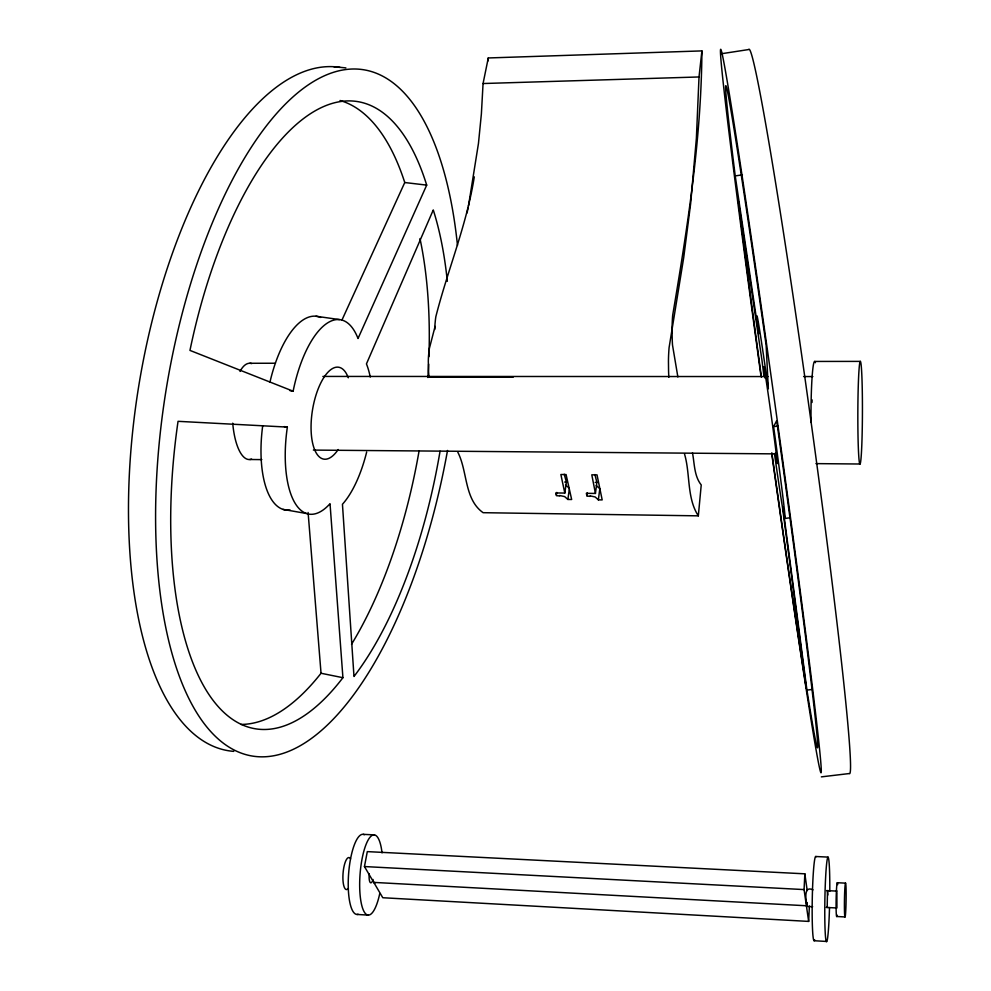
<?xml version="1.0" encoding="UTF-8"?>
<svg xmlns="http://www.w3.org/2000/svg" width="991" height="991" viewBox="0 0 991 991"><rect width="100%" height="100%" fill="white"/><g stroke="black" fill="none" stroke-linecap="round" stroke-linejoin="round"><path stroke-width="1.49" d="M468.47 205.979L478.455 143.472L481.378 113.94L483.063 83.529L488.278 57.961L701.913 50.9C701.331 139.842 687.395 227.757 672.691 315.188A29.742 4.125 89.9 0 0 672.406 318.966L672.232 322.533A26.546 3.691 89.9 0 0 672.084 328.368L672.133 335.553A52.288 7.172 89.9 0 0 672.232 339.38L672.27 340.718A21.852 3.047 89.9 0 0 672.517 345.091L677.869 376.964M701.913 50.9L699.014 76.964L696.388 138.22L690.653 203.527L683.716 257.561L669.086 347.63A30.102 4.237 -90 0 0 668.801 351.483L668.603 355.125A26.868 3.791 -90 0 0 668.454 361.046L668.566 370.857A27.55 3.877 -90 0 0 668.851 377.323M488.154 60.847L488.278 57.961M807.194 890.513L804.841 873.827L367.302 851.616L364.453 866.555L382.786 897.735L808.656 921.407L809.387 906.022M808.656 921.407L804.073 889.584L804.841 873.827M807.157 902.504L807.008 904.362M836.887 892.606L836.924 907.979L826.283 907.446M457.792 452.156C467.715 471.394 464.098 499.291 483.125 512.694L698.333 515.84L701.232 484.946C694.121 476.014 694.542 463.602 692.486 452.85M587.254 492.8L586.883 495.587L586.35 493.332L595.43 493.444L591.8 474.825L597.028 474.887L602.181 499.91L598.366 499.86L599.815 488.712L596.21 485.565M595.43 493.444L596.892 482.394L594.91 474.553M827.435 906.455L827.188 907.496L827.497 890.624L827.832 895.034M556.769 492.416L556.36 495.203L555.778 492.948L564.808 493.06L560.869 474.503L566.072 474.553L571.658 499.501L567.868 499.452L569.243 489.74M564.808 493.06L566.381 482.047L564.238 474.231M474.28 176.856C466.736 224.846 447.734 269.812 435.867 316.6A29.036 7.494 89.6 0 0 435.371 320.291L435.037 323.772A25.902 6.702 89.6 0 0 434.789 329.458M806.835 905.724C806.761 903.668 802.289 884.641 813.004 889.868M467.046 212.978L468.198 207.404M435.086 326.398L429.413 348.262A29.371 7.693 89.8 0 0 428.905 352.028L428.57 355.571A26.212 6.875 89.8 0 0 428.31 361.343L428.546 370.919A26.881 7.036 89.9 0 0 429.066 377.224L513.152 377.224M293.125 391.197L189.962 350.405A305.228 126.811 -80.9 0 1 307.334 115.798A305.228 126.811 -80.9 0 1 426.7 185.119L358.024 338.501A86.291 35.478 -80.9 0 0 293.125 391.197L290.078 390.727M341.932 320.105L404.762 182.53A304.002 129.92 -80.9 0 0 340.024 100.5M773.599 426.638L776.684 420.704A320.997 4.435 82.1 0 1 814.367 709.866A320.997 4.435 82.1 0 1 806.934 690.108L782.878 507.02A90.565 1.239 82.1 0 0 783.918 505.559A90.565 1.239 82.1 0 0 773.599 426.638L778.084 426.031M721.213 53.774L748.651 49.55A365.704 10.269 82.1 0 1 809.114 407.735A365.704 10.269 82.1 0 1 849.176 773.562L821.353 776.87M735.223 175.915A320.626 4.422 82.1 0 1 729.364 101.268A320.626 4.422 82.1 0 1 766.13 345.165L768.322 388.806A90.466 1.239 82.1 0 0 758.722 333.893L735.223 175.915L742.432 174.85M785.058 518.429L789.579 517.835M806.934 690.108L811.406 689.55M483.063 83.529L699.014 76.964M814.726 361.442L860.361 361.393A51.334 2.292 -89.8 0 1 862.009 439.1A51.334 2.292 -89.8 0 1 858.045 437.663A51.334 2.292 -89.8 0 1 860.361 361.393M249.893 363.276L275.411 363.239M322.868 376.431L768.037 376.555M803.59 376.555L812.868 376.568M313.379 450.087L777.39 453.89M815.94 463.615L860.039 464.011M249.831 459.502L261.835 459.613M564.697 482.035L566.381 482.047M595.195 482.382L596.892 482.394M363.276 834.348L374.462 834.893M815.841 856.509L828.117 857.104M837.308 882.721L845.558 883.142A16.909 0.818 -89.1 0 1 845.843 908.784A16.909 0.818 -89.1 0 1 844.431 908.202A16.909 0.818 -89.1 0 1 845.558 883.142M287.353 427.096L178.046 421.324A305.377 126.798 -80.6 0 0 207.751 692.721A305.377 126.798 -80.6 0 0 342.923 677.695L330.028 503.688A86.328 35.478 -80.6 0 1 294.364 501.979A86.328 35.478 -80.6 0 1 287.353 427.096L284.318 426.601M826.593 890.575L837.172 891.132M364.453 866.555L804.073 889.584M373.768 882.399L806.401 905.762M806.6 906.381L812.657 906.715M836.726 916.489L845.013 916.948M357.02 914.445L368.305 915.102M814.144 940.732L826.556 941.45M333.856 66.707L345.896 67.908M404.762 182.53L426.7 185.119M590.178 495.884L595.182 496.974L598.366 499.86M559.63 495.5L564.635 496.59L567.868 499.452M315.968 316.228L339.467 319.573M282.98 509.374L306.454 513.499M241.011 724.433A304.138 129.908 -80.5 0 0 321.034 673.261L342.923 677.695M565.502 485.107L569.23 488.043M698.333 515.84C686.627 497.916 690.454 474.144 684.533 454.039M806.959 889.546L807.157 890.191M308.102 512.471L321.034 673.261M586.932 496.07A42.179 23.115 8.1 0 1 590.153 496.367M556.409 495.686A42.031 22.966 8.6 0 1 559.63 495.971M811.034 422.463A51.098 3.481 -89.8 0 1 815.42 362.694M812.025 402.47A38.897 2.651 -89.8 0 1 812.087 399.869M240.008 371.439A48.125 17.194 -89.7 0 1 251.664 363.598M251.603 459.081A48.125 17.194 -89.7 0 1 232.724 423.169M348.374 888.357A16.054 4.621 -85.5 0 1 343.047 873.43A16.054 4.621 -85.5 0 1 350.579 858.875M837.098 915.127A16.884 0.88 -89 0 1 836.144 898.924A16.884 0.88 -89 0 1 837.68 884.666M374.994 882.894A8.052 2.217 -85.7 0 1 372.988 879.475M814.689 939.815A42.13 2.651 -88.9 0 1 812.248 900.286A42.13 2.651 -88.9 0 1 816.088 856.843M829.504 907.545A42.192 2.403 -89 0 1 825.317 934.278A42.192 2.403 -89 0 1 826.593 864.102A42.192 2.403 -89 0 1 829.789 891.268M358.172 914.272A40.185 11.335 -85.6 0 1 348.634 873.467A40.185 11.335 -85.6 0 1 364.354 834.707M379.788 893.436A40.222 11.136 -85.7 0 1 362.198 906.976A40.222 11.136 -85.7 0 1 365.58 845.719A40.222 11.136 -85.7 0 1 382.03 852.867M371.947 881.879A8.039 2.23 -85.7 0 1 369.668 881.42A8.039 2.23 -85.7 0 1 369.247 873.814M233.777 751.364A346.181 147.362 -80.7 0 1 137.898 391.309A346.181 147.362 -80.7 0 1 340 67.4M447.523 450.459A347.581 143.831 -80.8 0 1 205.855 725.796A347.581 143.831 -80.8 0 1 232.389 179.78A347.581 143.831 -80.8 0 1 457.483 245.446M269.986 382.006A85.957 36.357 -80.9 0 1 320.601 317.442M419.986 238.583A299.208 125.733 -80.6 0 1 428.942 356.686M428.645 364.118A299.208 125.733 -80.6 0 1 427.889 377.509M419.106 450.769A299.208 125.733 -80.6 0 1 351.52 644.311M447.325 281.32A300.397 122.698 -80.6 0 0 433.265 209.956L366.447 363.895A84.953 34.351 -80.6 0 1 370.25 377.038M440.054 451.215A300.397 122.698 -80.6 0 1 353.985 676.481L342.452 504.258A84.953 34.351 -80.6 0 0 366.67 452.007M290.128 510.043A85.994 36.345 -80.5 0 1 262.677 425.919M338.166 449.53A46.552 19.015 -80.8 0 1 312.822 443.98A46.552 19.015 -80.8 0 1 321.679 381.238A46.552 19.015 -80.8 0 1 348.287 377.794M761.026 376.382A365.221 5.029 82.1 0 1 731.73 108.7A365.221 5.029 82.1 0 1 816.584 722.018A365.221 5.029 82.1 0 1 771.704 453.556M771.84 452.813A315.287 4.274 82.1 0 0 806.34 688.485L782.506 507.491A88.992 1.189 82.1 0 1 774.491 453.828M761.435 377.249A315.287 4.274 82.1 0 1 738.456 201.693L761.992 360.451A88.992 1.189 82.1 0 0 763.875 375.601M764.941 377.992A48.72 0.657 82.1 0 1 766.365 381.721A48.72 0.657 82.1 0 1 775.482 447.511A48.72 0.657 82.1 0 1 775.346 453.073"/></g></svg>
